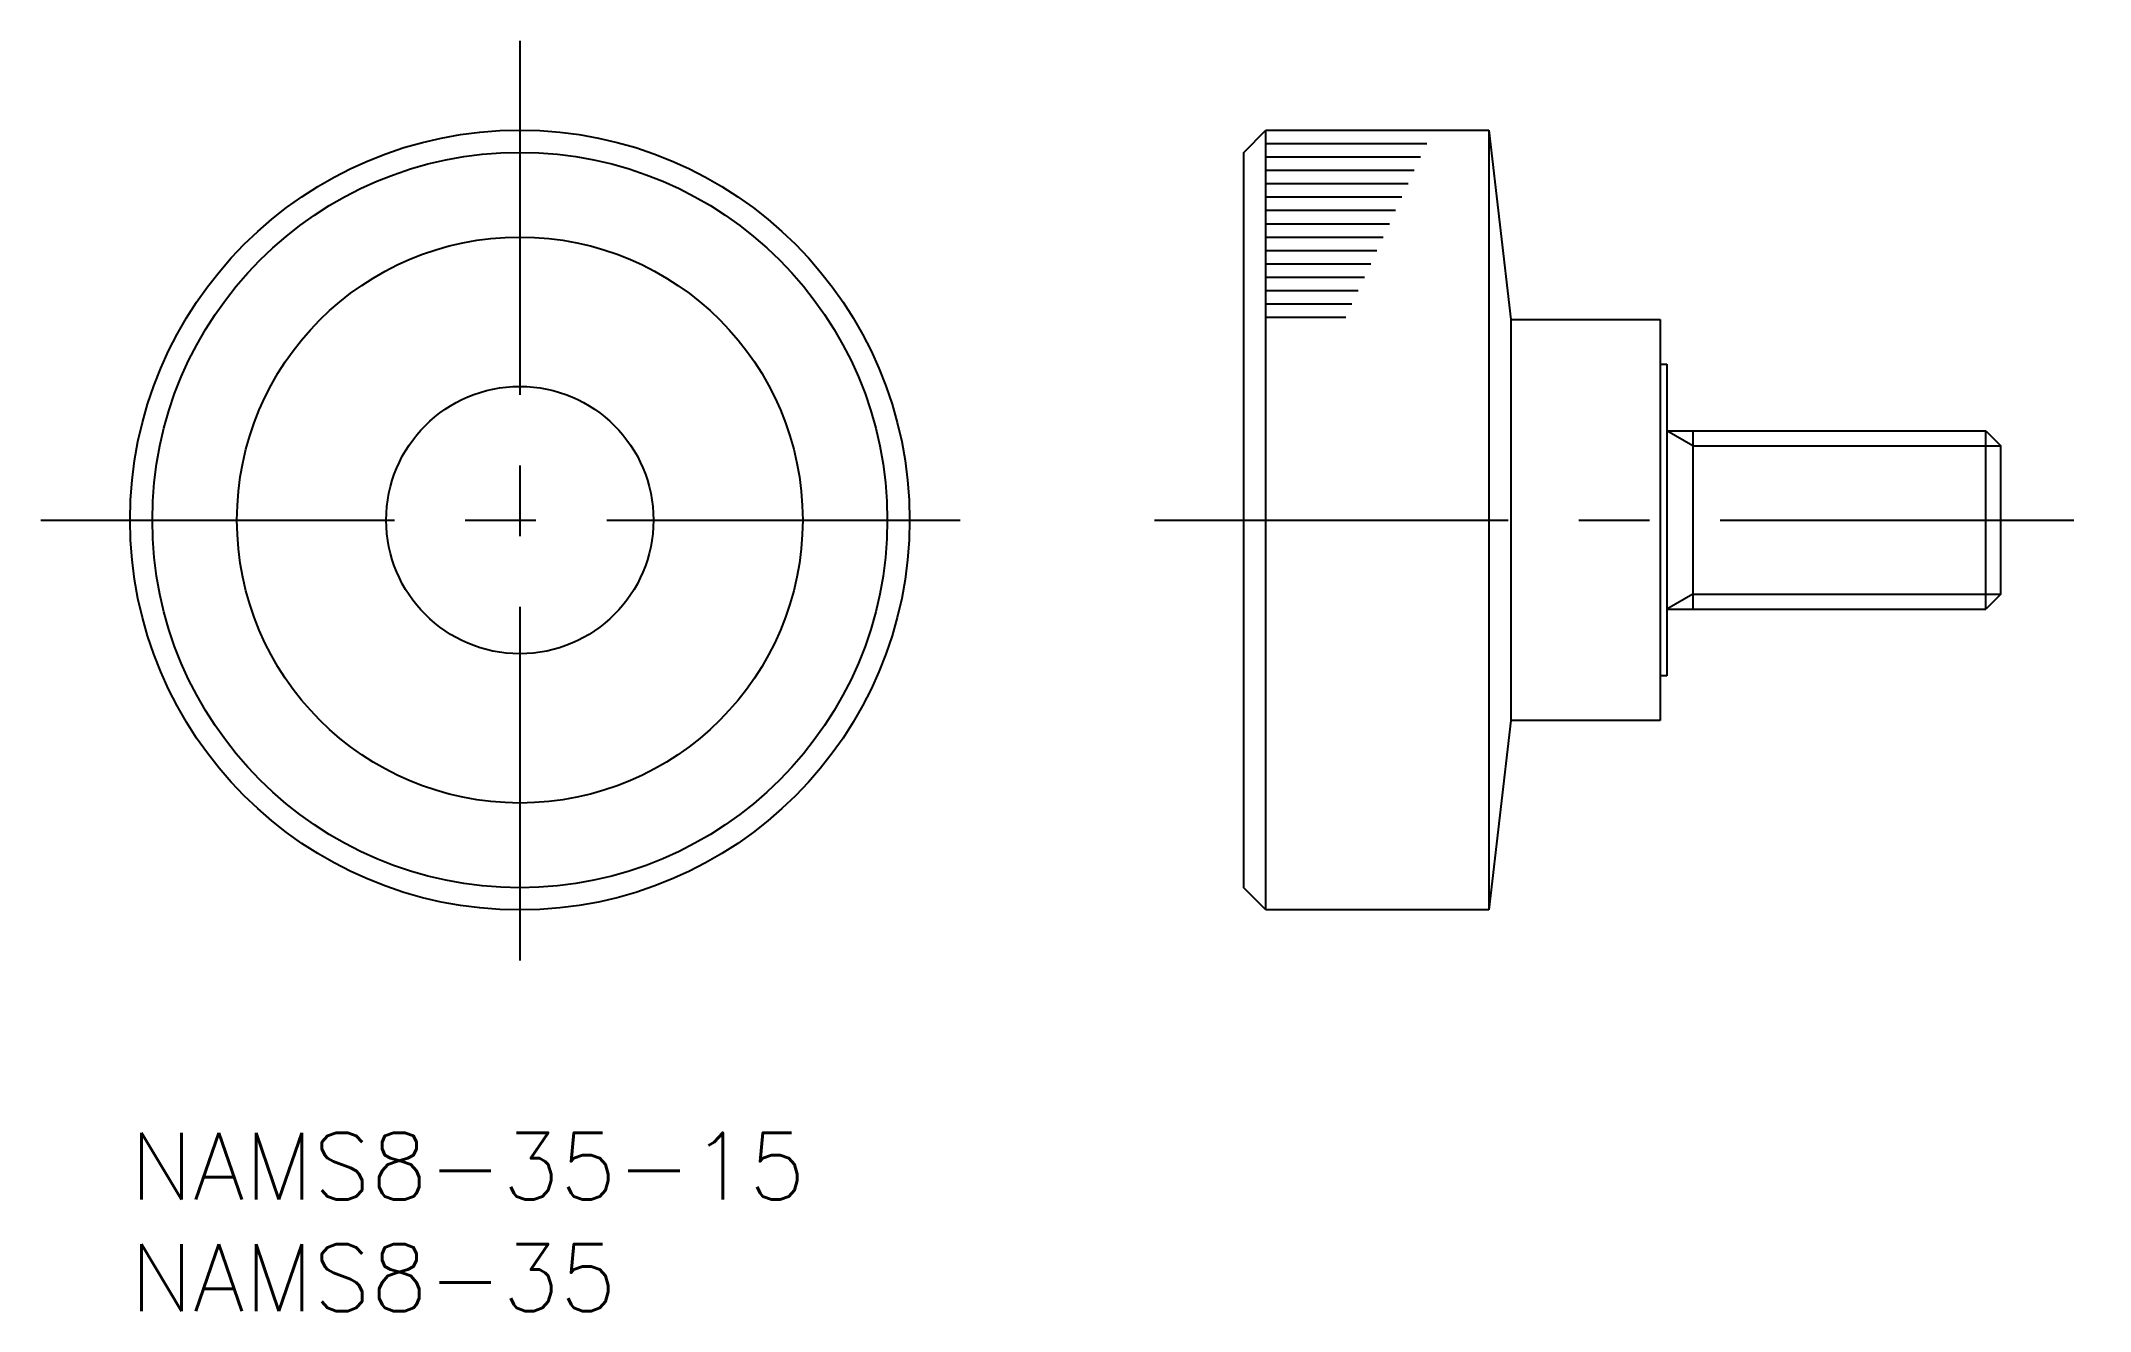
# Model space of a CAD drawing. Extents: x -4 to 88, y -8 to 49.
import ezdxf

# ---------------------------------------------------------------- set-up
doc = ezdxf.new("R2010")
doc.units = 0
doc.header["$LTSCALE"] = 0.5
doc.linetypes.add('CENTER', pattern=[50.8, 31.75, -6.35, 6.35, -6.35])
for name, color, linetype in [('MSM_CENTER', 1, 'CENTER'), ('MSM_CONTINUOUS', 7, 'CONTINUOUS'), ('MSM_NARROW', 5, 'CONTINUOUS'), ('MSM_PART_NUMBER', 7, 'CONTINUOUS')]:
    doc.layers.add(name, color=color, linetype=linetype)
doc.styles.get("Standard").update_dxf_attribs({"font": 'txt.shx', "height": 3, "bigfont": 'bigfont.shx'})

# ---------------------------------------------------------------- blocks, each defined once
blk = doc.blocks.new('*U2')
at = {"layer": 'MSM_PART_NUMBER'}
blk.add_text('NAMS8-35-15', height=3, dxfattribs=at).set_placement((0, -3))
blk = doc.blocks.new('*U3')
at = {"layer": 'MSM_PART_NUMBER'}
blk.add_text('NAMS8-35', height=3, dxfattribs=at).set_placement((0, -8))

msp = doc.modelspace()

# ---------------------------------------------------------------- linework, layer by layer
at = {"layer": 'MSM_CENTER'}
for p, q in [((17.5, 49), (17.5, 6)), ((-4, 27.5), (39, 27.5)), ((46, 27.5), (88, 27.5))]:
    msp.add_line(p, q, dxfattribs=at)
at = {"layer": 'MSM_CONTINUOUS'}
for p, q in [((50, 44), (51, 45)), ((51, 10), (51, 45)), ((51, 45), (61, 45)), ((61, 45), (61, 10)), ((61, 45), (62, 36.5)), ((50, 11), (50, 44)), ((62, 36.5), (68.7, 36.5)), ((62, 36.5), (62, 18.5)), ((68.7, 36.5), (68.7, 18.5)), ((68.7, 34.5), (69, 34.5)), ((69, 34.5), (69, 20.5)), ((69, 31.5), (83.324, 31.5)), ((70.172, 31.5), (70.172, 23.5)), ((83.324, 23.5), (83.324, 31.5)), ((83.324, 31.5), (84, 30.823)), ((84, 24.177), (84, 30.823)), ((84, 24.177), (83.324, 23.5)), ((69, 23.5), (83.324, 23.5)), ((69, 20.5), (68.7, 20.5)), ((62, 18.5), (61, 10)), ((68.7, 18.5), (62, 18.5)), ((51, 10), (50, 11)), ((61, 10), (51, 10))]:
    msp.add_line(p, q, dxfattribs=at)
for radius in [17.5, 16.5, 12.7, 6]:
    msp.add_circle((17.5, 27.5), radius, dxfattribs=at)
at = {"layer": 'MSM_NARROW'}
for p, q in [((51, 44.4), (58.22, 44.4)), ((51, 43.8), (57.94, 43.8)), ((51, 43.2), (57.661, 43.2)), ((51, 42.6), (57.381, 42.6)), ((51, 42), (57.101, 42)), ((51, 41.4), (56.821, 41.4)), ((51, 40.8), (56.542, 40.8)), ((51, 40.2), (56.262, 40.2)), ((51, 39.6), (55.982, 39.6)), ((51, 39), (55.702, 39)), ((51, 38.4), (55.422, 38.4)), ((51, 37.8), (55.143, 37.8)), ((51, 37.2), (54.863, 37.2)), ((51, 36.6), (54.583, 36.6)), ((70.172, 30.823), (69, 31.5)), ((70.172, 30.823), (84, 30.823)), ((70.172, 24.177), (69, 23.5)), ((70.172, 24.177), (84, 24.177))]:
    msp.add_line(p, q, dxfattribs=at)

# ---------------------------------------------------------------- block references
at = {"layer": 'MSM_CONTINUOUS'}
for name in ['*U2', '*U3']:
    msp.add_blockref(name, (0, 0), dxfattribs=at)

doc.saveas('drawing.dxf')
